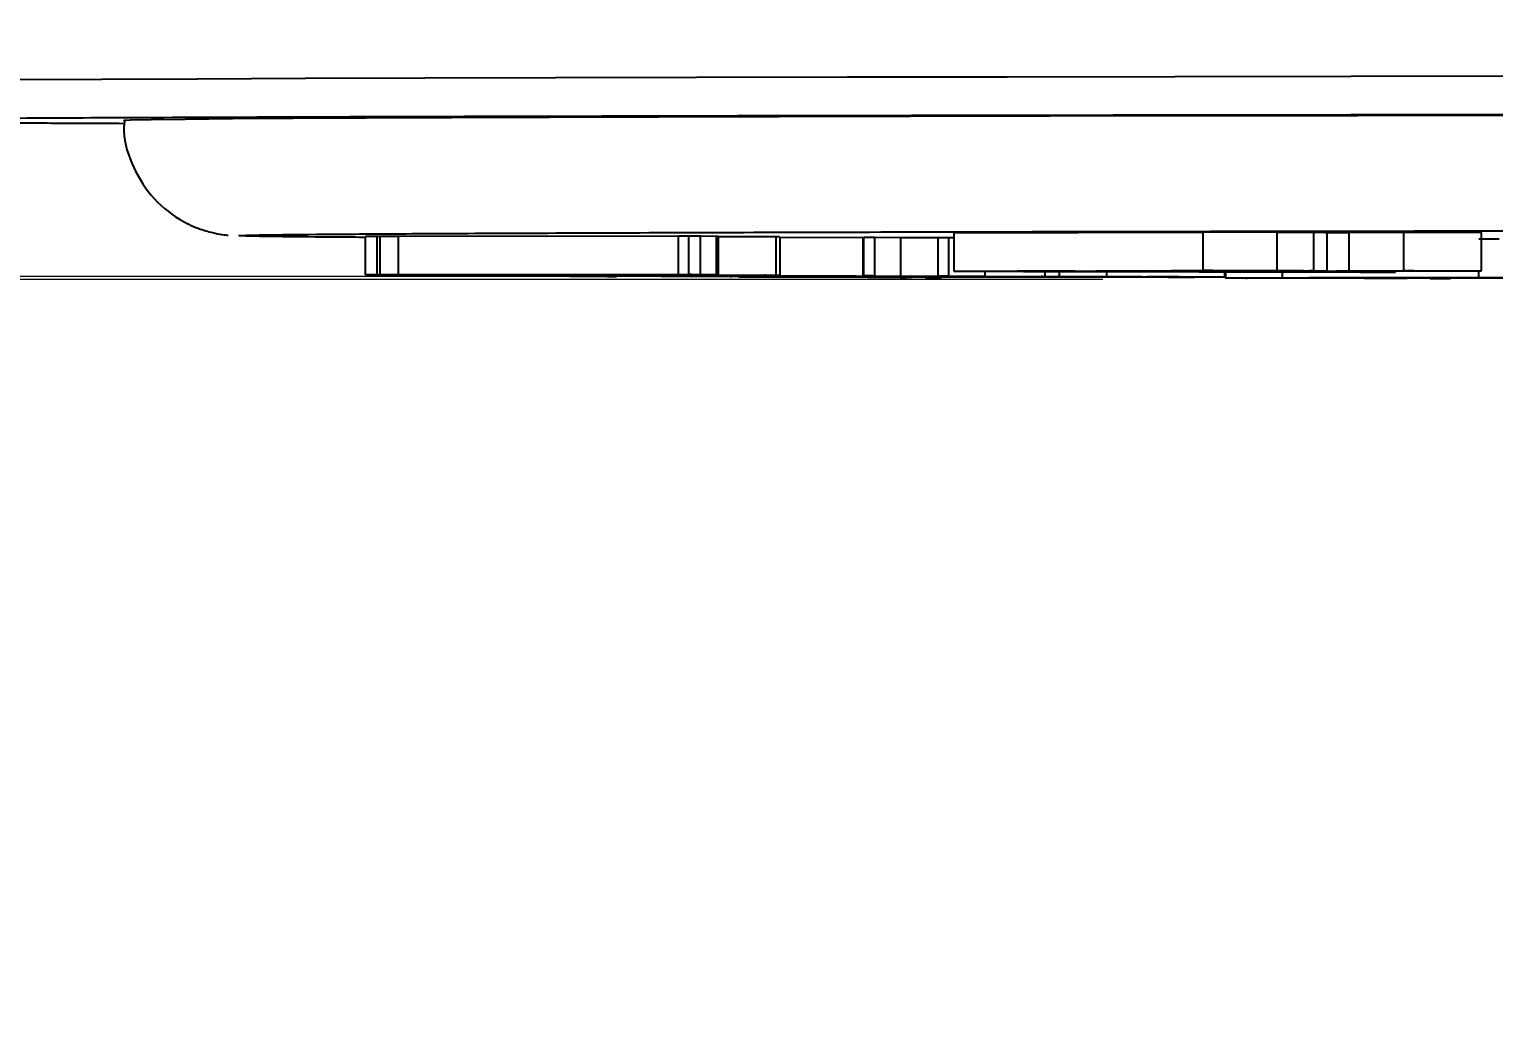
# Model space of a CAD drawing. Header units: millimetres. Extents: x 2136 to 4572, y 748 to 2471.
# Drawn here: x 3042.21 to 3080.4, y 923.4 to 949.25 of the extents above; entities that cross this region are included whole.
import ezdxf

# ---------------------------------------------------------------- set-up
doc = ezdxf.new("R2010")
doc.units = ezdxf.units.MM
doc.layers.add('AM_5', color=3, linetype='Continuous', lineweight=25)
doc.styles.add('SLDTEXTSTYLE1', font='txt.shx', dxfattribs={"width": 0.7, "bigfont": 'gbcbig.shx'})
doc.dimstyles.new('SLDDIMSTYLE12$0', dxfattribs={"dimtxt": 12, "dimasz": 10, "dimexe": 0, "dimexo": 0.0625, "dimgap": 0.875, "dimtad": 1, "dimdec": 1, "dimlfac": 1.8, "dimrnd": 1e-09, "dimzin": 12, "dimdsep": 46, "dimtxsty": 'SLDTEXTSTYLE1', "dimcen": 0.09, "dimdle": 8.16, "dimclrd": 3, "dimclre": 3, "dimadec": 0, "dimazin": 3, "dimtfac": 1, "dimtdec": 1, "dimtofl": 0, "dimtmove": 0, "dimatfit": 3, "dimfxl": 0, "dimfrac": 2, "dimtolj": 1, "dimlwd": 5, "dimlwe": 5, "dimarcsym": 0})

# ---------------------------------------------------------------- blocks, each defined once
blk = doc.blocks.new('*D74')
at = {"layer": 'AM_5', "color": 3, "lineweight": 5, "transparency": 16777216}
blk.add_line((3115.95, 1184.341), (2927.956, 1184.341), dxfattribs=at)
at = {"layer": 'AM_5', "color": 3, "linetype": 'Continuous', "lineweight": 5, "transparency": 16777216}
for p, q in [((2927.956, 1174.341), (2927.956, 952.729)), ((3070.204, 942.729), (2927.956, 942.729))]:
    blk.add_line(p, q, dxfattribs=at)
at = {"layer": 'AM_5', "color": 3, "transparency": 16777216}
for points in [[(2926.29, 1174.341), (2929.623, 1174.341), (2927.956, 1184.341)], [(2926.29, 952.729), (2929.623, 952.729), (2927.956, 942.729)]]:
    blk.add_solid(points, dxfattribs=at)
at = {"layer": 'Defpoints', "color": 0, "transparency": 16777216}
for p in [(3116.012, 1184.341), (2927.956, 942.729), (3070.267, 942.729)]:
    blk.add_point(p, dxfattribs=at)
at = {"layer": 'AM_5', "color": 0, "transparency": 16777216, "insert": (2921.081, 1010.011), "char_height": 12, "attachment_point": 5, "rotation": 90, "style": 'SLDTEXTSTYLE1'}
blk.add_mtext('\\A1;245', dxfattribs=at)
blk = doc.blocks.new('*D58')
at = {"layer": 'AM_5', "color": 3, "lineweight": 5, "transparency": 16777216}
blk.add_line((3069.182, 942.801), (2928.135, 942.801), dxfattribs=at)
at = {"layer": 'AM_5', "color": 3, "linetype": 'Continuous', "lineweight": 5, "transparency": 16777216}
for p, q in [((2928.135, 932.801), (2928.135, 907.645)), ((3051.924, 897.645), (2928.135, 897.645))]:
    blk.add_line(p, q, dxfattribs=at)
at = {"layer": 'AM_5', "color": 3, "transparency": 16777216}
for points in [[(2926.469, 932.801), (2929.802, 932.801), (2928.135, 942.801)], [(2926.469, 907.645), (2929.802, 907.645), (2928.135, 897.645)]]:
    blk.add_solid(points, dxfattribs=at)
at = {"layer": 'Defpoints', "color": 0, "transparency": 16777216}
for p in [(3069.245, 942.801), (2928.135, 897.645), (3051.987, 897.645)]:
    blk.add_point(p, dxfattribs=at)
at = {"layer": 'AM_5', "color": 0, "transparency": 16777216, "insert": (2921.26, 920.223), "char_height": 12, "attachment_point": 5, "rotation": 90, "style": 'SLDTEXTSTYLE1'}
blk.add_mtext('\\A1;45', dxfattribs=at)

msp = doc.modelspace()

# ---------------------------------------------------------------- linework, layer by layer
at = {"color": 7, "linetype": 'Continuous', "lineweight": 25}
for p, q in [((3047.676, 943.869), (3047.731, 943.871)), ((3051.288, 943.851), (3050.981, 943.851)), ((3050.981, 942.851), (3050.981, 943.851)), ((3051.351, 943.851), (3051.288, 943.851)), ((3051.288, 942.851), (3051.288, 943.851)), ((3051.351, 943.851), (3051.351, 942.851)), ((3059.141, 943.853), (3051.841, 943.85)), ((3051.841, 942.85), (3051.841, 943.85)), ((3059.141, 942.853), (3059.141, 943.853)), ((3059.719, 943.854), (3059.413, 943.854)), ((3059.413, 942.854), (3059.413, 943.854)), ((3060.13, 943.85), (3059.719, 943.854)), ((3059.719, 942.854), (3059.719, 943.854)), ((3060.185, 943.847), (3060.13, 943.85)), ((3060.13, 942.85), (3060.13, 943.85)), ((3060.188, 942.847), (3060.188, 943.847)), ((3061.69, 942.836), (3061.69, 943.836)), ((3061.792, 942.835), (3061.792, 943.835)), ((3063.957, 943.817), (3061.792, 943.815)), ((3063.957, 942.817), (3063.957, 943.817)), ((3064.25, 943.819), (3063.972, 943.819)), ((3063.972, 942.819), (3063.972, 943.819)), ((3064.936, 943.816), (3064.25, 943.819)), ((3064.25, 943.819), (3064.25, 942.819)), ((3064.936, 942.816), (3064.936, 943.816)), ((3065.912, 943.809), (3064.936, 943.808)), ((3066.19, 943.811), (3065.912, 943.811)), ((3065.912, 942.811), (3065.912, 943.811)), ((3066.334, 943.81), (3066.19, 943.811)), ((3066.19, 942.811), (3066.19, 943.811)), ((3072.825, 943.955), (3066.334, 943.935)), ((3066.334, 942.935), (3066.334, 943.935)), ((3074.756, 943.96), (3072.825, 943.959)), ((3072.825, 942.959), (3072.825, 943.959)), ((3074.756, 942.96), (3074.756, 943.96)), ((3075.709, 943.955), (3074.756, 943.955)), ((3075.709, 942.955), (3075.709, 943.955)), ((3076.629, 943.944), (3076.056, 943.945)), ((3076.056, 942.945), (3076.056, 943.945)), ((3078.057, 943.949), (3076.629, 943.944)), ((3076.629, 942.944), (3076.629, 943.944)), ((3080.084, 943.953), (3078.057, 943.953)), ((3078.057, 942.953), (3078.057, 943.953)), ((3080.084, 942.953), (3080.084, 943.953)), ((3051.372, 942.847), (3050.981, 942.851)), ((3050.981, 942.851), (3051.288, 942.851)), ((3051.288, 942.851), (3051.351, 942.851)), ((3051.662, 942.847), (3051.679, 942.847)), ((3051.841, 942.85), (3059.141, 942.853)), ((3059.288, 942.851), (3051.987, 942.848)), ((3052.834, 942.848), (3052.834, 942.832)), ((3056.287, 942.843), (3056.287, 942.85)), ((3059.469, 942.854), (3059.413, 942.854)), ((3059.413, 942.854), (3059.719, 942.854)), ((3059.719, 942.854), (3060.13, 942.85)), ((3060.13, 942.85), (3060.112, 942.847)), ((3066.334, 942.935), (3073.077, 942.956)), ((3067.203, 942.935), (3066.334, 942.935)), ((3067.136, 942.807), (3067.136, 942.935)), ((3069.476, 942.943), (3067.976, 942.939)), ((3068.14, 942.934), (3068.14, 942.939)), ((3068.14, 942.934), (3068.143, 942.935)), ((3068.143, 942.935), (3068.143, 942.939)), ((3068.7, 942.803), (3068.7, 942.934)), ((3069.08, 942.8), (3069.08, 942.934)), ((3074.107, 942.936), (3069.476, 942.943)), ((3071.446, 942.949), (3070.028, 942.945)), ((3070.028, 942.945), (3074.659, 942.938)), ((3070.312, 942.797), (3070.312, 942.934)), ((3071.027, 942.929), (3072.173, 942.93)), ((3076.077, 942.943), (3071.446, 942.949)), ((3071.561, 942.936), (3071.561, 942.94)), ((3074.756, 942.96), (3071.998, 942.951)), ((3071.998, 942.951), (3075.655, 942.946)), ((3072.122, 942.935), (3072.122, 942.939)), ((3072.173, 942.93), (3072.173, 942.939)), ((3072.173, 942.93), (3074.107, 942.936)), ((3080.084, 942.953), (3072.514, 942.93)), ((3072.825, 942.959), (3074.756, 942.96)), ((3073.077, 942.956), (3072.825, 942.959)), ((3073.391, 942.789), (3073.391, 942.933)), ((3073.405, 942.933), (3073.405, 942.765)), ((3074.024, 942.954), (3074.024, 942.957)), ((3074.024, 942.954), (3075.709, 942.955)), ((3074.659, 942.945), (3074.659, 942.938)), ((3074.659, 942.938), (3076.077, 942.943)), ((3074.886, 942.937), (3074.886, 942.772)), ((3076.056, 942.945), (3076.629, 942.944)), ((3076.629, 942.944), (3078.324, 942.949)), ((3077.836, 942.915), (3077.605, 942.915)), ((3077.836, 942.915), (3077.836, 942.946)), ((3078.324, 942.949), (3078.057, 942.953)), ((3078.057, 942.953), (3080.084, 942.953)), ((3080.01, 942.775), (3080.01, 942.953)), ((3057.244, 942.807), (3056.298, 942.811)), ((3056.298, 942.811), (3056.575, 942.811)), ((3056.575, 942.811), (3056.764, 942.81)), ((3057.521, 942.807), (3057.244, 942.807)), ((3057.332, 942.808), (3057.521, 942.807)), ((3057.346, 942.81), (3063.957, 942.817)), ((3063.73, 942.816), (3057.488, 942.809)), ((3057.521, 942.807), (3057.521, 942.809)), ((3058.686, 942.801), (3063.778, 942.816)), ((3058.686, 942.801), (3058.686, 942.81)), ((3058.829, 942.8), (3058.686, 942.801)), ((3066.088, 942.808), (3058.829, 942.8)), ((3064.936, 942.816), (3060.488, 942.803)), ((3060.488, 942.803), (3060.536, 942.803)), ((3060.536, 942.803), (3065.945, 942.809)), ((3060.536, 942.803), (3060.536, 942.803)), ((3060.687, 942.802), (3060.687, 942.795)), ((3061.031, 942.792), (3060.724, 942.794)), ((3063.3, 942.805), (3063.3, 942.803)), ((3063.778, 942.816), (3063.73, 942.816)), ((3064.115, 942.818), (3063.972, 942.819)), ((3063.972, 942.819), (3064.25, 942.819)), ((3064.075, 942.783), (3064.318, 942.784)), ((3065.76, 942.779), (3064.075, 942.783)), ((3064.25, 942.819), (3064.936, 942.816)), ((3064.318, 942.784), (3064.61, 942.783)), ((3065.225, 942.783), (3070.888, 942.792)), ((3065.712, 942.78), (3066.003, 942.779)), ((3071.368, 942.791), (3065.745, 942.781)), ((3066.003, 942.779), (3065.76, 942.779)), ((3066.101, 942.81), (3065.912, 942.811)), ((3065.912, 942.811), (3066.19, 942.811)), ((3065.938, 942.794), (3065.938, 942.808)), ((3065.945, 942.809), (3065.945, 942.811)), ((3066.003, 942.779), (3066.003, 942.782)), ((3066.19, 942.811), (3067.136, 942.807)), ((3066.858, 942.807), (3066.669, 942.808)), ((3067.136, 942.807), (3066.858, 942.807)), ((3068.484, 942.795), (3070.312, 942.797)), ((3068.638, 942.794), (3068.484, 942.795)), ((3070.312, 942.797), (3073.391, 942.789)), ((3072.114, 942.785), (3071.911, 942.786)), ((3073.391, 942.789), (3072.114, 942.785)), ((3079.09, 942.753), (3077.033, 942.756)), ((3077.033, 942.756), (3077.214, 942.756)), ((3077.214, 942.756), (3077.513, 942.756)), ((3078.139, 942.756), (3082.413, 942.769)), ((3080.797, 942.761), (3078.825, 942.755)), ((3078.971, 942.754), (3078.971, 942.755)), ((3078.971, 942.754), (3079.271, 942.753)), ((3079.271, 942.753), (3079.09, 942.753)), ((3079.271, 942.753), (3079.271, 942.756))]:
    msp.add_line(p, q, dxfattribs=at)
at = {"color": 7, "linetype": 'Continuous', "lineweight": 25, "flags": 128}
for points in [[(3101.864, 948.037), (3096.605, 948.034), (3091.434, 948.031), (3086.375, 948.027), (3081.451, 948.023), (3076.685, 948.017), (3072.097, 948.011), (3067.708, 948.005), (3063.539, 947.997), (3059.608, 947.99), (3055.933, 947.981), (3052.53, 947.972), (3049.416, 947.963), (3046.603, 947.953), (3044.106, 947.943), (3041.934, 947.932), (3040.099, 947.921), (3038.607, 947.91), (3037.467, 947.899)], [(3099.915, 947.017), (3095.044, 947.015), (3090.278, 947.011), (3085.642, 947.007), (3081.157, 947.002), (3076.847, 946.996), (3072.733, 946.99), (3068.836, 946.983), (3065.174, 946.976), (3061.766, 946.968), (3058.63, 946.959), (3055.78, 946.95), (3053.231, 946.941), (3050.995, 946.931), (3049.085, 946.921), (3047.508, 946.911), (3046.274, 946.901), (3045.388, 946.89), (3044.854, 946.879), (3044.676, 946.869), (3044.676, 946.869)]]:
    msp.add_lwpolyline(points, dxfattribs=at)
at = {"color": 7, "linetype": 'Continuous', "lineweight": 25}
for points, knots in [([(3102.043, 947.035), (3099.547, 947.034), (3094.509, 947.031), (3087.132, 947.026), (3079.89, 947.019), (3072.911, 947.01), (3066.308, 947), (3060.215, 946.988), (3054.722, 946.975), (3049.91, 946.961), (3045.848, 946.946), (3042.579, 946.931), (3040.04, 946.915), (3038.977, 946.904), (3038.451, 946.899)], [0, 0, 0, 0, 0.079959, 0.161371, 0.244142, 0.328893, 0.414217, 0.5, 0.585778, 0.671102, 0.755858, 0.838624, 0.920039, 1, 1, 1, 1]), ([(3038.451, 946.838), (3038.983, 946.833), (3040.056, 946.822), (3042.191, 946.808), (3043.995, 946.8), (3044.69, 946.797)], [0, 0, 0, 0, 0.376395, 0.759633, 1, 1, 1, 1]), ([(3044.698, 946.866), (3044.691, 946.814), (3044.642, 946.44), (3044.858, 945.738), (3045.345, 944.89), (3046.001, 944.34), (3046.588, 944.058), (3047, 943.939), (3047.284, 943.891), (3047.355, 943.885), (3047.396, 943.881)], [0, 0, 0, 0, 0.030661, 0.221524, 0.412563, 0.604262, 0.714262, 0.802035, 0.882755, 1, 1, 1, 1]), ([(3047.731, 943.871), (3047.779, 943.875), (3047.885, 943.883), (3048.755, 943.896), (3050.236, 943.909), (3052.411, 943.923), (3055.242, 943.936), (3058.756, 943.949), (3062.91, 943.961), (3067.653, 943.972), (3072.915, 943.982), (3078.606, 943.991), (3084.629, 943.999), (3090.852, 944.005), (3097.218, 944.01), (3103.57, 944.013), (3109.909, 944.015), (3116.176, 944.015), (3122.444, 944.015), (3128.782, 944.013), (3135.135, 944.01), (3141.501, 944.005), (3147.724, 943.999), (3153.746, 943.991), (3159.438, 943.982), (3164.7, 943.972), (3169.443, 943.961), (3173.597, 943.949), (3177.111, 943.936), (3179.942, 943.923), (3182.117, 943.909), (3183.598, 943.896), (3184.469, 943.883), (3184.576, 943.875), (3184.624, 943.871)], [0, 0, 0, 0, 0.023828, 0.053273, 0.084485, 0.115699, 0.147957, 0.180726, 0.213842, 0.247136, 0.28043, 0.313546, 0.346314, 0.378573, 0.409785, 0.440999, 0.470442, 0.499888, 0.529332, 0.558778, 0.58999, 0.621203, 0.653462, 0.68623, 0.719347, 0.752641, 0.785934, 0.819051, 0.851819, 0.884078, 0.915289, 0.946503, 0.975948, 1, 1, 1, 1]), ([(3050.981, 943.824), (3050.762, 943.825), (3049.808, 943.831), (3048.778, 943.842), (3047.835, 943.855), (3047.729, 943.864), (3047.676, 943.869)], [0, 0, 0, 0, 0.093549, 0.407564, 0.703776, 1, 1, 1, 1]), ([(3051.841, 943.85), (3051.772, 943.85), (3051.672, 943.85), (3051.542, 943.85), (3051.459, 943.85), (3051.389, 943.85), (3051.366, 943.85), (3051.351, 943.851)], [0, 0, 0, 0, 0.282258, 0.415886, 0.550305, 0.716557, 1, 1, 1, 1]), ([(3059.47, 943.853), (3059.472, 943.853), (3059.476, 943.853), (3059.43, 943.853), (3059.339, 943.853), (3059.235, 943.853), (3059.162, 943.853), (3059.141, 943.853)], [0, 0, 0, 0, 0.132695, 0.344902, 0.557282, 0.875523, 1, 1, 1, 1]), ([(3061.69, 943.836), (3061.56, 943.837), (3061.316, 943.838), (3060.714, 943.839), (3060.315, 943.84), (3060.188, 943.84)], [0, 0, 0, 0, 0.4404149, 0.8228014, 1, 1, 1, 1]), ([(3061.773, 943.835), (3061.767, 943.835), (3061.761, 943.836), (3061.7, 943.836), (3061.69, 943.836)], [0, 0, 0, 0, 0.830719, 1, 1, 1, 1]), ([(3076.056, 943.945), (3076.021, 943.946), (3075.96, 943.947), (3075.834, 943.949), (3075.749, 943.95), (3075.709, 943.95)], [0, 0, 0, 0, 0.408182, 0.725272, 1, 1, 1, 1]), ([(3080.538, 943.774), (3080.523, 943.774), (3080.427, 943.775), (3080.201, 943.775), (3080.01, 943.775)], [0, 0, 0, 0, 0.156668, 1, 1, 1, 1]), ([(3051.351, 942.851), (3051.37, 942.85), (3051.395, 942.85), (3051.49, 942.85), (3051.585, 942.85), (3051.706, 942.85), (3051.794, 942.85), (3051.841, 942.85)], [0, 0, 0, 0, 0.35696, 0.506296, 0.628832, 0.807113, 1, 1, 1, 1]), ([(3056.562, 942.841), (3055.894, 942.84), (3054.832, 942.84), (3053.439, 942.841), (3052.505, 942.842), (3051.793, 942.844), (3051.494, 942.845), (3051.392, 942.846), (3051.372, 942.847)], [0, 0, 0, 0, 0.298114, 0.474394, 0.620068, 0.765882, 0.956507, 1, 1, 1, 1]), ([(3051.987, 942.848), (3051.936, 942.848), (3051.849, 942.848), (3051.747, 942.848), (3051.684, 942.848), (3051.675, 942.847), (3051.671, 942.847)], [0, 0, 0, 0, 0.290202, 0.50382, 0.763034, 1, 1, 1, 1]), ([(3051.679, 942.847), (3051.773, 942.846), (3051.953, 942.845), (3052.629, 942.843), (3053.645, 942.842), (3054.913, 942.842), (3055.848, 942.842), (3056.287, 942.843)], [0, 0, 0, 0, 0.179595, 0.343759, 0.495827, 0.763697, 1, 1, 1, 1]), ([(3052.865, 942.832), (3052.857, 942.832), (3052.816, 942.833), (3053.109, 942.835), (3053.793, 942.837), (3055.011, 942.838), (3056.009, 942.839), (3056.5, 942.84)], [0, 0, 0, 0, 0.036608, 0.183936, 0.408772, 0.708665, 1, 1, 1, 1]), ([(3058.163, 942.828), (3057.508, 942.827), (3056.394, 942.827), (3054.894, 942.827), (3053.906, 942.828), (3053.231, 942.829), (3053.029, 942.83), (3052.925, 942.831)], [0, 0, 0, 0, 0.3332849, 0.5666872, 0.7350111, 0.8630417, 1, 1, 1, 1]), ([(3053.225, 942.831), (3053.195, 942.831), (3053.135, 942.832), (3053.327, 942.833), (3053.786, 942.835), (3054.931, 942.836), (3056.034, 942.837), (3056.783, 942.838)], [0, 0, 0, 0, 0.098439, 0.192959, 0.327087, 0.54288, 1, 1, 1, 1]), ([(3057.88, 942.83), (3057.234, 942.829), (3056.243, 942.829), (3054.956, 942.828), (3054.175, 942.829), (3053.641, 942.829), (3053.347, 942.83), (3053.257, 942.831), (3053.225, 942.831)], [0, 0, 0, 0, 0.386905, 0.5938453, 0.741486, 0.8425466, 0.9443486, 1, 1, 1, 1]), ([(3056.287, 942.843), (3056.946, 942.843), (3057.9, 942.843), (3058.987, 942.845), (3059.57, 942.846), (3059.735, 942.847), (3059.817, 942.847)], [0, 0, 0, 0, 0.452303, 0.653993, 0.826668, 1, 1, 1, 1]), ([(3056.5, 942.84), (3057.157, 942.84), (3058.276, 942.841), (3059.756, 942.84), (3060.727, 942.839), (3061.382, 942.838), (3061.584, 942.837), (3061.69, 942.836)], [0, 0, 0, 0, 0.335879, 0.572344, 0.731569, 0.859032, 1, 1, 1, 1]), ([(3060.103, 942.846), (3059.986, 942.845), (3059.754, 942.844), (3058.921, 942.842), (3057.81, 942.841), (3056.959, 942.841), (3056.562, 942.841)], [0, 0, 0, 0, 0.221306, 0.442951, 0.740483, 1, 1, 1, 1]), ([(3056.783, 942.838), (3057.432, 942.838), (3058.427, 942.838), (3059.717, 942.839), (3060.481, 942.838), (3060.988, 942.837), (3061.239, 942.837), (3061.317, 942.836), (3061.339, 942.836)], [0, 0, 0, 0, 0.397346, 0.609831, 0.759517, 0.858592, 0.95839, 1, 1, 1, 1]), ([(3061.339, 942.836), (3061.375, 942.836), (3061.443, 942.835), (3061.34, 942.834), (3061.042, 942.833), (3060.075, 942.831), (3058.921, 942.83), (3058.008, 942.83), (3057.88, 942.83)], [0, 0, 0, 0, 0.099013, 0.188639, 0.277978, 0.435263, 0.920804, 1, 1, 1, 1]), ([(3061.69, 942.836), (3061.746, 942.836), (3061.858, 942.835), (3061.579, 942.833), (3060.818, 942.831), (3059.64, 942.829), (3058.62, 942.828), (3058.163, 942.828)], [0, 0, 0, 0, 0.14267, 0.2869, 0.459199, 0.757548, 1, 1, 1, 1]), ([(3059.141, 942.853), (3059.214, 942.853), (3059.318, 942.853), (3059.424, 942.853), (3059.476, 942.853), (3059.489, 942.853), (3059.476, 942.854), (3059.469, 942.854)], [0, 0, 0, 0, 0.3039299, 0.4394116, 0.5752405, 0.7665382, 1, 1, 1, 1]), ([(3059.823, 942.849), (3059.805, 942.85), (3059.768, 942.85), (3059.673, 942.85), (3059.554, 942.851), (3059.459, 942.851), (3059.368, 942.851), (3059.311, 942.851), (3059.288, 942.851)], [0, 0, 0, 0, 0.2921955, 0.5874478, 0.7122589, 0.8180509, 0.9240716, 1, 1, 1, 1]), ([(3059.842, 942.848), (3059.852, 942.848), (3059.871, 942.849), (3059.839, 942.849), (3059.823, 942.849)], [0, 0, 0, 0, 0.508302, 1, 1, 1, 1]), ([(3067.976, 942.939), (3067.884, 942.938), (3067.702, 942.938), (3067.428, 942.937), (3067.285, 942.936), (3067.203, 942.935)], [0, 0, 0, 0, 0.297154, 0.594531, 1, 1, 1, 1]), ([(3071.389, 942.934), (3071.093, 942.934), (3070.501, 942.934), (3069.407, 942.934), (3068.621, 942.934), (3068.14, 942.934)], [0, 0, 0, 0, 0.280043, 0.559301, 1, 1, 1, 1]), ([(3068.143, 942.935), (3068.453, 942.935), (3069.073, 942.936), (3069.93, 942.936), (3070.612, 942.937), (3071.129, 942.937), (3071.412, 942.937), (3071.544, 942.936), (3071.561, 942.936)], [0, 0, 0, 0, 0.277873, 0.555831, 0.757162, 0.870741, 0.982618, 1, 1, 1, 1]), ([(3077.605, 942.915), (3077.349, 942.916), (3076.729, 942.919), (3074.47, 942.924), (3072.35, 942.927), (3071.027, 942.929)], [0, 0, 0, 0, 0.209452, 0.506883, 1, 1, 1, 1]), ([(3072.198, 942.934), (3072.18, 942.934), (3072.144, 942.934), (3072.019, 942.933), (3071.84, 942.933), (3071.614, 942.934), (3071.464, 942.934), (3071.389, 942.934)], [0, 0, 0, 0, 0.0876057, 0.1756397, 0.4450626, 0.7212942, 1, 1, 1, 1]), ([(3071.561, 942.936), (3071.711, 942.936), (3071.965, 942.936), (3072.126, 942.935), (3072.198, 942.934), (3072.235, 942.934), (3072.209, 942.934), (3072.198, 942.934)], [0, 0, 0, 0, 0.407699, 0.690083, 0.843754, 0.934161, 1, 1, 1, 1]), ([(3072.514, 942.93), (3073.065, 942.929), (3074.084, 942.928), (3075.452, 942.925), (3076.872, 942.922), (3077.561, 942.918), (3077.797, 942.915), (3077.836, 942.915)], [0, 0, 0, 0, 0.221372, 0.409276, 0.596404, 0.933221, 1, 1, 1, 1]), ([(3075.655, 942.946), (3075.462, 942.947), (3075.158, 942.949), (3074.637, 942.952), (3074.23, 942.953), (3074.024, 942.954)], [0, 0, 0, 0, 0.46227, 0.729265, 1, 1, 1, 1]), ([(3075.709, 942.955), (3075.653, 942.954), (3075.564, 942.953), (3075.616, 942.952), (3075.666, 942.951), (3075.691, 942.95)], [0, 0, 0, 0, 0.451045, 0.724772, 1, 1, 1, 1]), ([(3075.691, 942.95), (3075.75, 942.95), (3075.854, 942.949), (3075.977, 942.947), (3076.03, 942.946), (3076.056, 942.945)], [0, 0, 0, 0, 0.39149, 0.695584, 1, 1, 1, 1]), ([(3056.764, 942.81), (3056.805, 942.81), (3056.865, 942.81), (3056.99, 942.81), (3057.105, 942.81), (3057.228, 942.81), (3057.306, 942.81), (3057.346, 942.81)], [0, 0, 0, 0, 0.3461, 0.493467, 0.642693, 0.820568, 1, 1, 1, 1]), ([(3057.488, 942.809), (3057.442, 942.809), (3057.363, 942.809), (3057.286, 942.809), (3057.253, 942.809), (3057.266, 942.808), (3057.31, 942.808), (3057.332, 942.808)], [0, 0, 0, 0, 0.227355, 0.388209, 0.549679, 0.776891, 1, 1, 1, 1]), ([(3060.719, 942.795), (3060.713, 942.795), (3060.689, 942.796), (3061.095, 942.798), (3061.968, 942.801), (3062.847, 942.802), (3063.3, 942.803)], [0, 0, 0, 0, 0.075612, 0.323708, 0.651392, 1, 1, 1, 1]), ([(3066.475, 942.792), (3065.892, 942.791), (3064.9, 942.79), (3063.416, 942.79), (3062.345, 942.79), (3061.536, 942.791), (3061.202, 942.792), (3061.031, 942.792)], [0, 0, 0, 0, 0.333528, 0.567546, 0.735799, 0.864912, 1, 1, 1, 1]), ([(3061.293, 942.792), (3061.217, 942.793), (3061.07, 942.793), (3061.093, 942.795), (3061.365, 942.796), (3062.237, 942.799), (3063.193, 942.8), (3063.838, 942.801)], [0, 0, 0, 0, 0.098651, 0.191047, 0.328598, 0.547094, 1, 1, 1, 1]), ([(3065.938, 942.794), (3065.368, 942.793), (3064.493, 942.792), (3063.287, 942.791), (3062.491, 942.791), (3061.894, 942.791), (3061.508, 942.792), (3061.349, 942.792), (3061.293, 942.792)], [0, 0, 0, 0, 0.386956, 0.593793, 0.740338, 0.842099, 0.944778, 1, 1, 1, 1]), ([(3063.3, 942.803), (3063.886, 942.803), (3064.886, 942.805), (3066.356, 942.805), (3067.402, 942.805), (3068.191, 942.804), (3068.525, 942.803), (3068.7, 942.803)], [0, 0, 0, 0, 0.336368, 0.574645, 0.731944, 0.859761, 1, 1, 1, 1]), ([(3063.838, 942.801), (3064.411, 942.802), (3065.287, 942.803), (3066.517, 942.804), (3067.305, 942.804), (3067.886, 942.803), (3068.22, 942.803), (3068.355, 942.802), (3068.394, 942.802)], [0, 0, 0, 0, 0.397528, 0.607391, 0.759995, 0.859904, 0.960457, 1, 1, 1, 1]), ([(3063.957, 942.817), (3064.007, 942.817), (3064.088, 942.817), (3064.171, 942.817), (3064.204, 942.818), (3064.195, 942.818), (3064.148, 942.818), (3064.115, 942.818)], [0, 0, 0, 0, 0.239307, 0.388341, 0.538232, 0.677649, 1, 1, 1, 1]), ([(3064.61, 942.783), (3064.668, 942.783), (3064.75, 942.783), (3064.901, 942.782), (3065.025, 942.782), (3065.136, 942.782), (3065.2, 942.783), (3065.225, 942.783)], [0, 0, 0, 0, 0.362826, 0.512382, 0.662913, 0.871019, 1, 1, 1, 1]), ([(3065.745, 942.781), (3065.698, 942.781), (3065.623, 942.781), (3065.58, 942.781), (3065.584, 942.78), (3065.632, 942.78), (3065.688, 942.78), (3065.712, 942.78)], [0, 0, 0, 0, 0.266956, 0.429529, 0.591357, 0.826533, 1, 1, 1, 1]), ([(3068.394, 942.802), (3068.474, 942.802), (3068.628, 942.801), (3068.663, 942.8), (3068.517, 942.799), (3067.803, 942.797), (3066.835, 942.795), (3066.035, 942.794), (3065.938, 942.794)], [0, 0, 0, 0, 0.099186, 0.189605, 0.279846, 0.434014, 0.930829, 1, 1, 1, 1]), ([(3065.945, 942.809), (3065.995, 942.809), (3066.076, 942.809), (3066.159, 942.809), (3066.192, 942.809), (3066.183, 942.81), (3066.135, 942.81), (3066.101, 942.81)], [0, 0, 0, 0, 0.239079, 0.388006, 0.537788, 0.677074, 1, 1, 1, 1]), ([(3066.669, 942.808), (3066.635, 942.808), (3066.576, 942.808), (3066.447, 942.808), (3066.328, 942.808), (3066.204, 942.808), (3066.129, 942.808), (3066.088, 942.808)], [0, 0, 0, 0, 0.282446, 0.488833, 0.649378, 0.810868, 1, 1, 1, 1]), ([(3069.042, 942.799), (3068.941, 942.798), (3068.666, 942.797), (3067.737, 942.794), (3066.868, 942.793), (3066.475, 942.792)], [0, 0, 0, 0, 0.242788, 0.658331, 1, 1, 1, 1]), ([(3071.002, 942.794), (3070.863, 942.794), (3070.656, 942.795), (3070.3, 942.795), (3069.807, 942.795), (3069.259, 942.795), (3068.81, 942.795), (3068.638, 942.794)], [0, 0, 0, 0, 0.240793, 0.359777, 0.461711, 0.794413, 1, 1, 1, 1]), ([(3068.7, 942.803), (3068.846, 942.802), (3069.067, 942.801), (3069.045, 942.8), (3069.037, 942.8)], [0, 0, 0, 0, 0.659487, 1, 1, 1, 1]), ([(3070.888, 942.792), (3070.927, 942.792), (3071.029, 942.793), (3071.138, 942.793), (3071.204, 942.793), (3071.219, 942.793), (3071.222, 942.793), (3071.204, 942.793), (3071.128, 942.793), (3071.052, 942.794), (3071.002, 942.794)], [0, 0, 0, 0, 0.166709, 0.438609, 0.487323, 0.517206, 0.541802, 0.578816, 0.723084, 1, 1, 1, 1]), ([(3072.2, 942.791), (3072.172, 942.791), (3072.085, 942.791), (3071.968, 942.791), (3071.866, 942.791), (3071.811, 942.791), (3071.781, 942.791), (3071.705, 942.791), (3071.565, 942.791), (3071.443, 942.791), (3071.368, 942.791)], [0, 0, 0, 0, 0.124093, 0.372351, 0.496838, 0.517541, 0.538485, 0.574939, 0.740211, 1, 1, 1, 1]), ([(3071.911, 942.786), (3072.095, 942.786), (3072.354, 942.787), (3072.523, 942.788), (3072.572, 942.789)], [0, 0, 0, 0, 0.710757, 1, 1, 1, 1]), ([(3072.58, 942.789), (3072.583, 942.789), (3072.597, 942.789), (3072.475, 942.79), (3072.309, 942.79), (3072.2, 942.791)], [0, 0, 0, 0, 0.096311, 0.412079, 1, 1, 1, 1]), ([(3074.204, 942.76), (3074.011, 942.761), (3073.633, 942.762), (3073.373, 942.764), (3073.409, 942.766), (3073.914, 942.769), (3074.557, 942.771), (3074.886, 942.772)], [0, 0, 0, 0, 0.136914, 0.269244, 0.466964, 0.727179, 1, 1, 1, 1]), ([(3074.402, 942.761), (3074.284, 942.761), (3074.053, 942.762), (3073.903, 942.763), (3073.952, 942.765), (3074.466, 942.767), (3075.174, 942.769), (3075.645, 942.771)], [0, 0, 0, 0, 0.0990027, 0.1927602, 0.3351777, 0.5578285, 1, 1, 1, 1]), ([(3079.363, 942.764), (3078.907, 942.763), (3078.139, 942.761), (3076.811, 942.76), (3075.757, 942.759), (3074.872, 942.759), (3074.43, 942.76), (3074.204, 942.76)], [0, 0, 0, 0, 0.335274, 0.565807, 0.736276, 0.864906, 1, 1, 1, 1]), ([(3078.604, 942.765), (3078.165, 942.764), (3077.493, 942.763), (3076.478, 942.761), (3075.738, 942.76), (3075.153, 942.76), (3074.715, 942.76), (3074.498, 942.761), (3074.402, 942.761)], [0, 0, 0, 0, 0.388784, 0.594507, 0.742724, 0.84452, 0.93111, 1, 1, 1, 1]), ([(3074.886, 942.772), (3075.344, 942.773), (3076.121, 942.775), (3077.439, 942.776), (3078.466, 942.777), (3079.329, 942.776), (3079.776, 942.776), (3080.01, 942.775)], [0, 0, 0, 0, 0.337884, 0.573603, 0.730566, 0.85906, 1, 1, 1, 1]), ([(3075.645, 942.771), (3076.088, 942.772), (3076.758, 942.773), (3077.809, 942.775), (3078.537, 942.775), (3079.133, 942.775), (3079.53, 942.775), (3079.72, 942.775), (3079.779, 942.775)], [0, 0, 0, 0, 0.39949, 0.604579, 0.758371, 0.856867, 0.955984, 1, 1, 1, 1]), ([(3077.513, 942.756), (3077.584, 942.756), (3077.683, 942.756), (3077.833, 942.756), (3077.941, 942.756), (3078.051, 942.756), (3078.108, 942.756), (3078.139, 942.756)], [0, 0, 0, 0, 0.3451215, 0.47825, 0.6125433, 0.7923859, 1, 1, 1, 1]), ([(3079.779, 942.775), (3079.9, 942.775), (3080.132, 942.774), (3080.308, 942.773), (3080.334, 942.772), (3079.986, 942.769), (3079.297, 942.767), (3078.696, 942.766), (3078.604, 942.765)], [0, 0, 0, 0, 0.099608, 0.189208, 0.278687, 0.431625, 0.91232, 1, 1, 1, 1]), ([(3078.825, 942.755), (3078.796, 942.755), (3078.748, 942.755), (3078.73, 942.754), (3078.77, 942.754), (3078.851, 942.754), (3078.935, 942.754), (3078.971, 942.754)], [0, 0, 0, 0, 0.2392653, 0.3980718, 0.5583573, 0.8110269, 1, 1, 1, 1]), ([(3080.789, 942.77), (3080.63, 942.769), (3080.335, 942.767), (3079.668, 942.765), (3079.363, 942.764)], [0, 0, 0, 0, 0.541529, 1, 1, 1, 1]), ([(3080.01, 942.775), (3080.209, 942.775), (3080.609, 942.774), (3080.862, 942.773), (3080.822, 942.772), (3080.806, 942.771)], [0, 0, 0, 0, 0.3813, 0.766294, 1, 1, 1, 1])]:
    msp.add_open_spline(points, degree=3, knots=knots, dxfattribs=at)

# ---------------------------------------------------------------- dimensions: what is measured, and where the dimension line sits
at = {"layer": 'AM_5'}
dim = msp.add_linear_dim(base=(2927.956, 942.729), p1=(3116.012, 1184.341), p2=(3070.267, 942.729), angle=90, text='245', dimstyle='SLDDIMSTYLE12$0', override={"dimlfac": 1}, dxfattribs=at)
dim.commit()
dim.dimension.update_dxf_attribs({"geometry": '*D74', "text_midpoint": (2927.956, 1010.011), "dimtype": 160})
dim = msp.add_linear_dim(base=(2928.135, 897.645), p1=(3069.245, 942.801), p2=(3051.987, 897.645), angle=90, text='45', dimstyle='SLDDIMSTYLE12$0', override={"dimlfac": 1, "dimpost": ''}, dxfattribs=at)
dim.commit()
dim.dimension.update_dxf_attribs({"geometry": '*D58', "text_midpoint": (2921.26, 920.223)})

doc.saveas('drawing.dxf')
